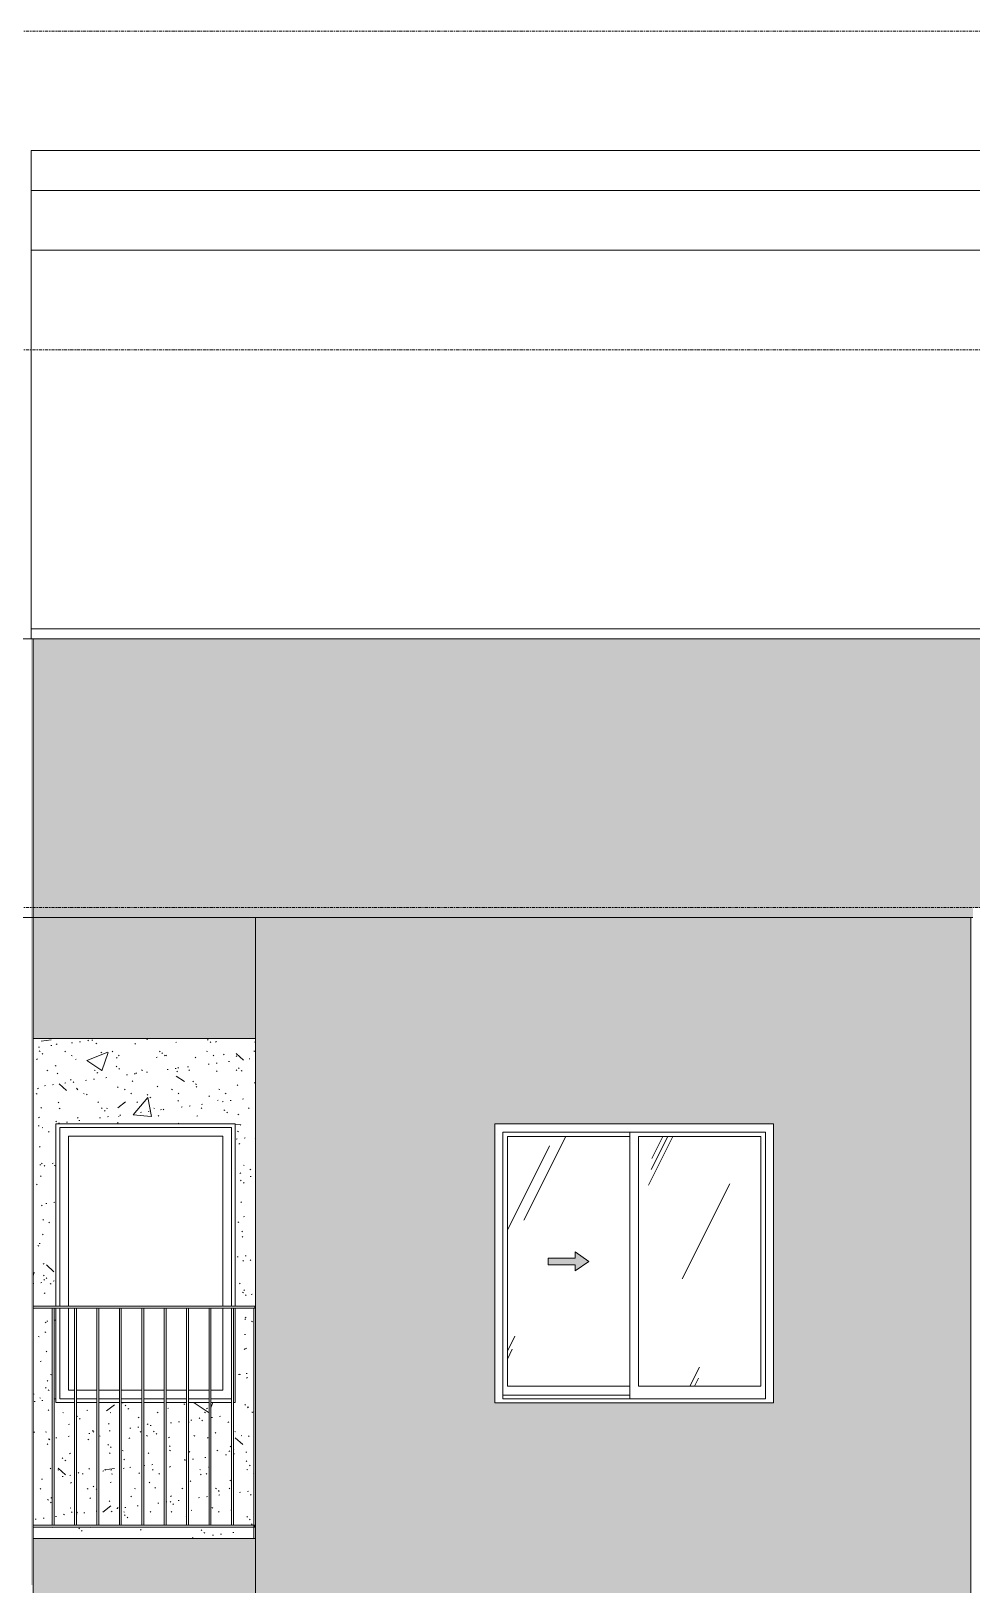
# Model space of a CAD drawing. Header units: millimetres. Extents: x 1240 to 198004, y -7796 to 35300.
# Drawn here: x 126539 to 131261, y 26000 to 33800 of the extents above; entities that cross this region are included whole.
import ezdxf

# ---------------------------------------------------------------- set-up
doc = ezdxf.new("R2010")
doc.units = ezdxf.units.MM
doc.linetypes.add('1 NÉT CALL OUT', pattern=[6, 3, -3])
doc.linetypes.add('Centre', pattern=[31.75, 6.35, -4.7625, 15.875, -4.7625])
for name, color, linetype, lineweight in [('0-2', 50, 'Continuous', 5), ('A-DETL-GENF', 92, 'Continuous', 9), ('A-DETL-GENF-2', 92, '1 NÉT CALL OUT', 9), ('A-FLOR-2', 7, 'Continuous', 9), ('A-FLOR-HRAL', 11, 'Continuous', 9), ('A-FLOR-HRAL-1', 253, 'Continuous', 9), ('A-FLOR-LEVL-2', 51, 'Centre', 9), ('A-GLAZ', 151, 'Continuous', 9), ('A-GLAZ-1', 7, 'Continuous', 9), ('A-GLAZ-3', 7, '1 NÉT CALL OUT', 9), ('A-WALL', 113, 'Continuous', 9), ('A-WALL-PATT-2', 9, 'Continuous', 9), ('A-WALL-PATT-3', 111, 'Continuous', 5), ('A-WALL-PATT-4', 111, 'Continuous', 9), ('I-WALL', 2, 'Continuous', 9), ('I-WALL-1', 7, 'Continuous', 9), ('S-BEAM-3', 7, 'Continuous', 9), ('S-COLS-1', 7, 'Continuous', 9)]:
    doc.layers.add(name, color=color, linetype=linetype, lineweight=lineweight)
pattern_1 = [(63.435, (1790.26, 104.33), (-0.0014, 1524.001), [532.463, -2875.304]), (63.435, (266.26, 104.33), (-0.0014, 1524.001), [532.463, -2875.304]), (63.435, (2519.8, 398.8), (-0.0014, 1524.001), [532.463, -2875.304]), (63.435, (995.8, 398.8), (-0.0014, 1524.001), [532.463, -2875.304]), (63.435, (2409.4, 294.83), (-0.0014, 1524.001), [532.463, -2875.304]), (63.435, (885.4, 294.83), (-0.0014, 1524.001), [532.463, -2875.304]), (63.435, (2296.8, 890.1), (-0.0014, 1524.001), [258.802, -3148.965]), (63.435, (772.8, 890.1), (-0.0014, 1524.001), [258.802, -3148.965]), (63.435, (2223.2, 797.95), (-0.0014, 1524.001), [532.463, -2875.304]), (63.435, (699.2, 797.95), (-0.0014, 1524.001), [532.463, -2875.304]), (63.435, (2236.2, 864.1), (-0.0014, 1524.001), [532.463, -2875.304]), (63.435, (712.2, 864.1), (-0.0014, 1524.001), [532.463, -2875.304]), (63.435, (1621.35, 573.94), (-0.0014, 1524.001), [532.463, -2875.304]), (63.435, (97.35, 573.94), (-0.0014, 1524.001), [532.463, -2875.304]), (63.435, (1634.34, 651.9), (-0.0014, 1524.001), [532.463, -2875.304]), (63.435, (110.34, 651.9), (-0.0014, 1524.001), [532.463, -2875.304]), (63.435, (1637.84, 708.1), (-0.0014, 1524.001), [532.463, -2875.304]), (63.435, (113.84, 708.1), (-0.0014, 1524.001), [532.463, -2875.304])]

# ---------------------------------------------------------------- blocks, each defined once
blk = doc.blocks.new('NCV_TKTC_KET CAU_rvt-2-TKCS_MẶT ĐỨNG NỘI KHU 2')
at = {"layer": 'A-FLOR-2'}
for p, q in [((-69761.8, 33200), (-53361.9, 33200)), ((-53361.9, 33000), (-69761.8, 33000))]:
    blk.add_line(p, q, dxfattribs=at)
at = {"layer": 'S-BEAM-3'}
blk.add_line((-69761.8, 32700), (-61921.9, 32700), dxfattribs=at)
at = {"layer": 'S-COLS-1'}
blk.add_line((-69761.8, 30750), (-69761.8, 33200), dxfattribs=at)
blk = doc.blocks.new('M_Fixed - 900 x 1400-901190-TKCS_MẶT ĐỨNG NỘI KHU 2')
at = {"layer": 'A-GLAZ-1'}
for p, q in [((-61415.9, 7000), (-61415.9, 7896)), ((-61415.9, 7896), (-60553.9, 7896)), ((-60553.9, 7896), (-60553.9, 7000)), ((-61371.9, 7000), (-61371.9, 7852)), ((-61371.9, 7852), (-60597.9, 7852)), ((-60597.9, 7852), (-60597.9, 7000)), ((-61415.9, 6534), (-61415.9, 6990)), ((-61371.9, 6578), (-61371.9, 6990)), ((-60597.9, 6990), (-60597.9, 6578)), ((-61341.9, 6578), (-61371.9, 6578)), ((-61229.4, 6578), (-61331.9, 6578)), ((-61116.9, 6578), (-61219.4, 6578)), ((-61004.4, 6578), (-61106.9, 6578)), ((-60891.9, 6578), (-60994.4, 6578)), ((-60779.4, 6578), (-60881.9, 6578)), ((-60666.9, 6578), (-60769.4, 6578)), ((-60597.9, 6578), (-60656.9, 6578)), ((-61341.9, 6534), (-61415.9, 6534)), ((-61229.4, 6534), (-61331.9, 6534)), ((-61116.9, 6534), (-61219.4, 6534)), ((-61004.4, 6534), (-61106.9, 6534)), ((-60891.9, 6534), (-60994.4, 6534)), ((-60779.4, 6534), (-60881.9, 6534)), ((-60666.9, 6534), (-60769.4, 6534)), ((-60554.4, 6534), (-60656.9, 6534))]:
    blk.add_line(p, q, dxfattribs=at)
blk = doc.blocks.new('Railing - 10mm-901206-TKCS_MẶT ĐỨNG NỘI KHU 2')
at = {"layer": 'A-FLOR-HRAL-1'}
for p, q in [((-60554.4, 5900), (-60554.4, 6990)), ((-60544.4, 5900), (-60544.4, 6990))]:
    blk.add_line(p, q, dxfattribs=at)
blk = doc.blocks.new('Railing - 50 x 10mm-V285-TKCS_MẶT ĐỨNG NỘI KHU 2')
at = {"layer": 'A-FLOR-HRAL-1'}
for p in [(-68644, 5832.3), (-68635.3, 6990)]:
    blk.add_line(p, (-68644, 6990), dxfattribs=at)
blk = doc.blocks.new('Railing - Railing-V391-TKCS_MẶT ĐỨNG NỘI KHU 2')
at = {"layer": 'A-FLOR-HRAL-1'}
for p, q in [((-69751.9, 12700), (-68639, 12700)), ((-68639, 12690), (-69751.9, 12690)), ((-68639, 12700), (-68639, 12690))]:
    blk.add_line(p, q, dxfattribs=at)
for name, p in [('Railing - 10mm-901206-TKCS_MẶT ĐỨNG NỘI KHU 2', (-9102.1, 6800)), ('Railing - 10mm-901206-TKCS_MẶT ĐỨNG NỘI KHU 2', (-8989.6, 6800)), ('Railing - 10mm-901206-TKCS_MẶT ĐỨNG NỘI KHU 2', (-8877.1, 6800)), ('Railing - 10mm-901206-TKCS_MẶT ĐỨNG NỘI KHU 2', (-8764.6, 6800)), ('Railing - 10mm-901206-TKCS_MẶT ĐỨNG NỘI KHU 2', (-8652.1, 6800)), ('Railing - 10mm-901206-TKCS_MẶT ĐỨNG NỘI KHU 2', (-8539.6, 6800)), ('Railing - 10mm-901206-TKCS_MẶT ĐỨNG NỘI KHU 2', (-8427.1, 6800)), ('Railing - 10mm-901206-TKCS_MẶT ĐỨNG NỘI KHU 2', (-8314.6, 6800)), ('Railing - 10mm-901206-TKCS_MẶT ĐỨNG NỘI KHU 2', (-8202.1, 6800)), ('Railing - 50 x 10mm-V285-TKCS_MẶT ĐỨNG NỘI KHU 2', (0, 6800))]:
    blk.add_blockref(name, p)
blk = doc.blocks.new('Top Rail Type - Top Rail_Internal_-883598-TKCS_MẶT ĐỨNG NỘI KHU 2')
at = {"layer": 'A-FLOR-HRAL-1'}
for p, q in [((-68639, 7000), (-69751.9, 7000)), ((-68639, 6990), (-69751.9, 6990)), ((-68639, 7000), (-68639, 6990))]:
    blk.add_line(p, q, dxfattribs=at)
blk = doc.blocks.new('NCV_TKTC_TANG 6 - 8_rvt-5-TKCS_MẶT ĐỨNG NỘI KHU 2')
at = {"layer": 'A-WALL-PATT-2'}
h = blk.add_hatch(dxfattribs=at)
h.set_pattern_fill('FP_38', color=256, style=0, pattern_type=2)
h.set_pattern_definition([(50, (0, 0), (1093.104, -95.634), [114.3, -1257.3]), (355, (0, 0), (-211.457, 1146.341), [91.44, -1005.84]), (100.451, (91.1, -8), (881.656, 1050.7), [97.14, -1068.54]), (46.184, (0, 304.8), (1626.475, -252.257), [171.45, -1885.95]), (96.636, (135.5, 283.8), (1424.416, 1484.565), [145.71, -1602.81]), (351.184, (0, 304.8), (1424.43, 1484.55), [137.16, -1508.76]), (21, (152.4, 228.6), (909.686, -613.591), [114.3, -1257.3]), (326, (152.4, 228.6), (370.812, 1105.129), [91.44, -1005.84]), (71.451, (228.2, 177.5), (1280.503, 491.528), [97.14, -1068.54]), (37.5, (0, 0), (18.5313, 507.3303), [50.292, -943.356, 50.292, -970.788, -1009.65]), (37.5, (0, 0), (18.5313, 507.3303), [-2014.728, 50.292, -959.358]), (7.5, (0, 0), (400.9178, 601.0836), [50.292, -531.876, 50.292, -920.496, -384.81]), (7.5, (0, 0), (400.9178, 601.0836), [-1552.956, 50.292, -334.518]), (327.5, (-339.85, 0), (813.5452, -34.3737), [50.292, -330.708, 50.292, -1138.428, -1577.34]), (327.5, (-339.85, 0), (813.5452, -34.3737), [-1569.72, 50.292, -1527.048]), (317.5, (-492.25, 0), (888.7755, 152.56), [50.292, -445.008, 50.292, -739.14, -1120.14]), (317.5, (-492.25, 0), (888.7755, 152.56), [-1284.732, 50.292, -1069.848])])
h.paths.add_polyline_path([(-69751.9, 26232.3), (-68644, 26232.3), (-68644, 26290), (-69751.9, 26290)])
h.paths.add_polyline_path([(-69421.5, 26300), (-69319, 26300), (-69319, 26915), (-69421.5, 26915), (-69421.5, 26309)])
h.paths.add_polyline_path([(-69206.5, 26300), (-69206.5, 26915), (-69309, 26915), (-69309, 26300)])
h.paths.add_polyline_path([(-69431.5, 26300), (-69431.5, 26915), (-69534, 26915), (-69534, 26300), (-69431.6, 26300)])
h.paths.add_polyline_path([(-69094, 26300), (-69094, 26915), (-69196.5, 26915), (-69196.5, 26300)])
h.paths.add_polyline_path([(-69084, 26300), (-68981.5, 26300), (-68981.5, 26915), (-69084, 26915), (-69084, 26337.2)])
h.paths.add_polyline_path([(-68859, 26300), (-68756.5, 26300), (-68756.5, 26915), (-68859, 26915), (-68859, 26807)])
h.paths.add_polyline_path([(-68869, 26300), (-68869, 26915), (-68971.5, 26915), (-68971.5, 26300)])
h.paths.add_polyline_path([(-68644, 26300), (-68644, 27390), (-68737, 27390), (-68737, 26915), (-68746.5, 26915), (-68746.5, 26300)])
h.paths.add_polyline_path([(-69646.5, 26300), (-69544, 26300), (-69544, 26915), (-69637, 26915), (-69637, 27390), (-69646.5, 27390), (-69646.5, 26866.6)])
h.paths.add_polyline_path([(-69656.5, 26300), (-69656.5, 27390), (-69751.9, 27390), (-69751.9, 26300)])
h.paths.add_polyline_path([(-68639, 27390), (-68635.3, 27390), (-68635.3, 28742.9), (-69751.9, 28742.9), (-69751.9, 27400), (-69637, 27400), (-69637, 28315), (-68737, 28314.4), (-68737, 27400), (-68639, 27400)])
h = blk.add_hatch(dxfattribs=at)
h.set_pattern_fill('FP_39', color=256, style=0, pattern_type=2)
h.set_pattern_definition([(37.5, (0, 0), (-4.79953, 146.8239), [5.029, -110.795, 5.029, -124.511, -123.825]), (37.5, (0, 0), (-4.79953, 146.8239), [-245.364, 5.029, -118.796]), (7.5, (0, 0), (134.85743, 215.0472), [5.029, -57.455, 5.029, -99.365, -40.005]), (7.5, (0, 0), (134.85743, 215.0472), [-166.878, 5.029, -34.976]), (327.5, (-93.73, 0), (237.29776, 0.4316), [5.029, -33.071, 5.029, -132.131, -179.07]), (327.5, (-93.73, 0), (237.29776, 0.4316), [-175.26, 5.029, -174.041]), (317.5, (-93.73, 0), (229.06706, 66.8792), [5.029, -14.021, 5.029, -84.887, -102.87]), (317.5, (-93.73, 0), (229.06706, 66.8792), [-108.966, 5.029, -97.841])])
h.paths.add_polyline_path([(-69751.9, 26232.3), (-68644, 26232.3), (-68644, 26290), (-69751.9, 26290)])
h.paths.add_polyline_path([(-69421.5, 26300), (-69319, 26300), (-69319, 26915), (-69421.5, 26915), (-69421.5, 26309)])
h.paths.add_polyline_path([(-69206.5, 26300), (-69206.5, 26915), (-69309, 26915), (-69309, 26300)])
h.paths.add_polyline_path([(-69431.5, 26300), (-69431.5, 26915), (-69534, 26915), (-69534, 26300), (-69431.6, 26300)])
h.paths.add_polyline_path([(-69094, 26300), (-69094, 26915), (-69196.5, 26915), (-69196.5, 26300)])
h.paths.add_polyline_path([(-69084, 26300), (-68981.5, 26300), (-68981.5, 26915), (-69084, 26915), (-69084, 26337.2)])
h.paths.add_polyline_path([(-68859, 26300), (-68756.5, 26300), (-68756.5, 26915), (-68859, 26915), (-68859, 26807)])
h.paths.add_polyline_path([(-68869, 26300), (-68869, 26915), (-68971.5, 26915), (-68971.5, 26300)])
h.paths.add_polyline_path([(-68644, 26300), (-68644, 27390), (-68737, 27390), (-68737, 26915), (-68746.5, 26915), (-68746.5, 26300)])
h.paths.add_polyline_path([(-69646.5, 26300), (-69544, 26300), (-69544, 26915), (-69637, 26915), (-69637, 27390), (-69646.5, 27390), (-69646.5, 26866.6)])
h.paths.add_polyline_path([(-69656.5, 26300), (-69656.5, 27390), (-69751.9, 27390), (-69751.9, 26300)])
h.paths.add_polyline_path([(-68639, 27390), (-68635.3, 27390), (-68635.3, 28742.9), (-69751.9, 28742.9), (-69751.9, 27400), (-69637, 27400), (-69637, 28315), (-68737, 28314.4), (-68737, 27400), (-68639, 27400)])
at = {"layer": 'I-WALL-1'}
for p, q in [((-69637, 27400), (-69637, 28315)), ((-69637, 28315), (-68737, 28315)), ((-68737, 28315), (-68737, 27400)), ((-69637, 26915), (-69637, 27390)), ((-68737, 27390), (-68737, 26915)), ((-69544, 26915), (-69637, 26915)), ((-69431.5, 26915), (-69534, 26915)), ((-69319, 26915), (-69421.5, 26915)), ((-69206.5, 26915), (-69309, 26915)), ((-69094, 26915), (-69196.5, 26915)), ((-68981.5, 26915), (-69084, 26915)), ((-68869, 26915), (-68971.5, 26915)), ((-68756.5, 26915), (-68859, 26915)), ((-68737, 26915), (-68746.5, 26915))]:
    blk.add_line(p, q, dxfattribs=at)
at = {"layer": 'A-FLOR-HRAL'}
for name, p in [('Top Rail Type - Top Rail_Internal_-883598-TKCS_MẶT ĐỨNG NỘI KHU 2', (0, 20400)), ('Railing - Railing-V391-TKCS_MẶT ĐỨNG NỘI KHU 2', (0, 13600))]:
    blk.add_blockref(name, p, dxfattribs=at)
at = {"layer": 'A-GLAZ'}
blk.add_blockref('M_Fixed - 900 x 1400-901190-TKCS_MẶT ĐỨNG NỘI KHU 2', (-8202.1, 20400), dxfattribs=at)
blk = doc.blocks.new('1_FAMILY RVT - W01-WxH 1400x1400xmm-V506-TKCS_MẶT ĐỨNG NỘI KHU 2')
at = {"layer": 'A-DETL-GENF-2'}
blk.add_hatch(color=256, dxfattribs=at).paths.add_polyline_path([(-67030.8, 27576.5), (-66963.1, 27623.9), (-67030.8, 27671.4), (-67030.8, 27640.9), (-67166.3, 27640.9), (-67166.3, 27607), (-67030.8, 27607)])
at = {"layer": 'A-GLAZ'}
h = blk.add_hatch(dxfattribs=at)
h.set_pattern_fill('FP_43', color=256, style=0, pattern_type=2)
h.set_pattern_definition(pattern_1)
h.paths.add_polyline_path([(-66757.5, 26997), (-66757.5, 28250.9), (-67371.8, 28250.9), (-67371.8, 26997), (-67046, 26997)])
h.paths.add_polyline_path([(-67030.8, 27576.5), (-67030.8, 27607), (-67166.3, 27607), (-67166.3, 27640.9), (-67030.8, 27640.9), (-67030.8, 27671.4), (-66963.1, 27623.9), (-66987.3, 27607)])
h = blk.add_hatch(dxfattribs=at)
h.set_pattern_fill('FP_43', color=256, style=0, pattern_type=2)
h.set_pattern_definition(pattern_1)
h.paths.add_polyline_path([(-66713.1, 26997), (-66098.8, 26997), (-66098.8, 28250.9), (-66713.1, 28250.9), (-66713.1, 27874.5)])
at = {"layer": 'A-DETL-GENF'}
for p, q in [((-67166.3, 27640.9), (-67166.3, 27607)), ((-67166.3, 27640.9), (-67030.8, 27640.9)), ((-67030.8, 27640.9), (-67166.3, 27640.9)), ((-67166.3, 27640.9), (-67166.3, 27607)), ((-67030.8, 27671.4), (-67030.8, 27640.9)), ((-66963.1, 27623.9), (-67030.8, 27671.4)), ((-66963.1, 27623.9), (-67030.8, 27671.4)), ((-67030.8, 27671.4), (-67030.8, 27640.9)), ((-66963.1, 27623.9), (-67030.8, 27576.5)), ((-67030.8, 27576.5), (-66963.1, 27623.9)), ((-67166.3, 27607), (-67030.8, 27607)), ((-67166.3, 27607), (-67030.8, 27607)), ((-67030.8, 27607), (-67030.8, 27576.5)), ((-67030.8, 27607), (-67030.8, 27576.5))]:
    blk.add_line(p, q, dxfattribs=at)
at = {"layer": 'A-GLAZ'}
for p, q in [((-66035.3, 28314.4), (-67435.3, 28314.4)), ((-67435.3, 28314.4), (-67435.3, 26914.4)), ((-66035.3, 28314.4), (-66035.3, 26914.4)), ((-67394.4, 28273.5), (-66076.2, 28273.5)), ((-67394.4, 26933.5), (-67394.4, 28273.5)), ((-67371.8, 28250.9), (-67371.8, 26997)), ((-66757.5, 28250.9), (-67371.8, 28250.9)), ((-66757.5, 28273.5), (-66757.5, 26933.5)), ((-66713.1, 26997), (-66713.1, 28250.9)), ((-66713.1, 28250.9), (-66098.8, 28250.9)), ((-66098.8, 28250.9), (-66098.8, 26997)), ((-66076.2, 26933.5), (-66076.2, 28273.5)), ((-67371.8, 26997), (-66757.5, 26997)), ((-66098.8, 26997), (-66713.1, 26997)), ((-66035.3, 26914.4), (-67435.3, 26914.4)), ((-66757.5, 26952.5), (-67394.4, 26952.5)), ((-66757.5, 26952.5), (-67394.4, 26952.5)), ((-66076.2, 26933.5), (-67394.4, 26933.5))]:
    blk.add_line(p, q, dxfattribs=at)

msp = doc.modelspace()

# ---------------------------------------------------------------- hatches: boundary and pattern name
at = {"layer": 'A-WALL-PATT-3'}
for points in [[(126549.2, 29350), (126549.2, 30750), (126539.2, 30750), (126539.2, 29350)], [(126549.2, 29350), (131265.8, 29350), (131265.8, 29400), (134789.2, 29400), (134789.2, 29350), (139465.8, 29350), (139465.8, 29400), (142943.2, 29400), (142943.2, 30750), (126549.2, 30750), (126549.2, 29400)], [(126539.2, 26000), (126549.2, 26000), (126549.2, 29350), (126539.2, 29350), (126539.2, 26893.1)]]:
    msp.add_hatch(color=256, dxfattribs=at).paths.add_polyline_path(points)
h = msp.add_hatch(color=256, dxfattribs=at)
h.paths.add_polyline_path([(127665.8, 25950), (131255.8, 25950), (131255.8, 29350), (127665.8, 29350), (127665.8, 28026.9)])
h.paths.add_polyline_path([(128906.7, 26914.4), (128865.8, 26914.4), (128865.8, 28314.4), (130265.8, 28314.4), (130265.8, 26914.4), (129255.1, 26914.4)])
at = {"layer": 'A-WALL-PATT-4'}
for points in [[(127665.8, 28742.9), (127665.8, 29350), (126549.2, 29350), (126549.2, 28742.9), (126696, 28742.9)], [(127665.8, 25950), (127665.8, 26232.3), (126549.2, 26232.3), (126549.2, 25950), (126696, 25950)]]:
    msp.add_hatch(color=256, dxfattribs=at).paths.add_polyline_path(points)

# ---------------------------------------------------------------- linework, layer by layer
at = {"layer": 'A-FLOR-LEVL-2'}
for p, q in [((104944.5, 33800), (194512.3, 33800)), ((104944.5, 32200), (194512.3, 32200)), ((104944.5, 29400), (194512.3, 29400))]:
    msp.add_line(p, q, dxfattribs=at)
at = {"layer": 'A-WALL'}
for p, q in [((134379.2, 30800), (126539.3, 30800)), ((126539.2, 29350), (126549.2, 29350)), ((126549.2, 29350), (126549.2, 4950)), ((131265.8, 29350), (127665.8, 29350)), ((127665.8, 29350), (127665.8, 22550)), ((131255.8, 8950), (131255.8, 29350))]:
    msp.add_line(p, q, dxfattribs=at)
at = {"layer": 'I-WALL'}
for p, q in [((142579.2, 30750), (122914.2, 30750)), ((126549.2, 30750), (126549.2, 29350)), ((117654.2, 29350), (131255.8, 29350)), ((126549.2, 28742.9), (127665.8, 28742.9)), ((127665.8, 26232.3), (126549.2, 26232.3))]:
    msp.add_line(p, q, dxfattribs=at)

# ---------------------------------------------------------------- block references
at = {"layer": '0-2'}
for name in ['NCV_TKTC_KET CAU_rvt-2-TKCS_MẶT ĐỨNG NỘI KHU 2', 'NCV_TKTC_TANG 6 - 8_rvt-5-TKCS_MẶT ĐỨNG NỘI KHU 2']:
    msp.add_blockref(name, (196301.1, 0), dxfattribs=at)
at = {"layer": 'A-GLAZ-3'}
msp.add_blockref('1_FAMILY RVT - W01-WxH 1400x1400xmm-V506-TKCS_MẶT ĐỨNG NỘI KHU 2', (196301.1, 0), dxfattribs=at)

doc.saveas('drawing.dxf')
